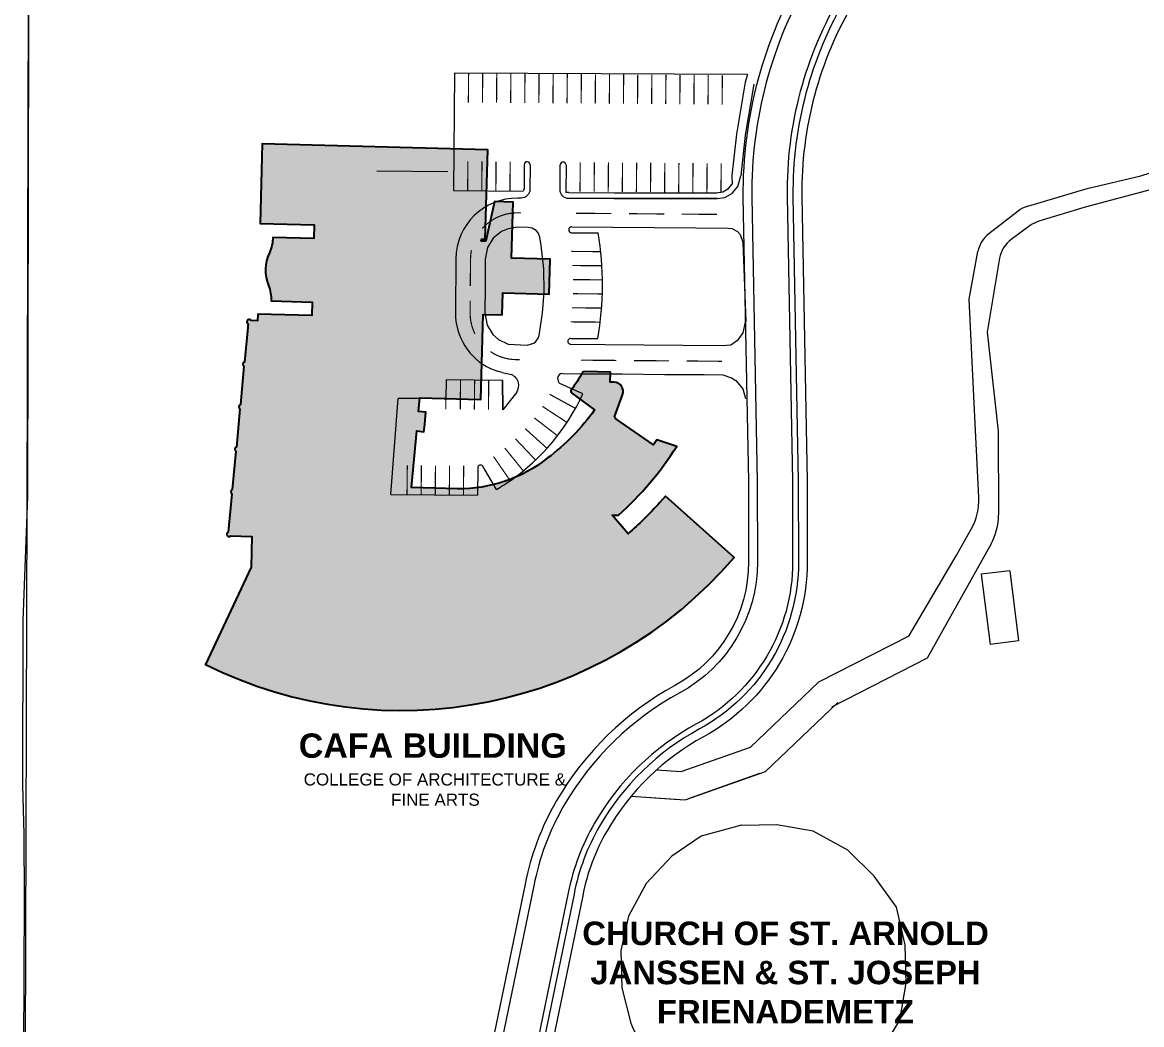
# Model space of a CAD drawing. Header units: millimetres. Extents: x -616979 to 2364082, y 43054 to 1637649.
# Drawn here: x 1076194 to 1260262, y 476108 to 640946 of the extents above; entities that cross this region are included whole.
import ezdxf

# ---------------------------------------------------------------- set-up
doc = ezdxf.new("R2010")
doc.units = ezdxf.units.MM
doc.styles.get("Standard").update_dxf_attribs({"font": 'arial.ttf'})

msp = doc.modelspace()

# ---------------------------------------------------------------- hatches: boundary and pattern name
h = msp.add_hatch(color=1)
h.dxf.hatch_style = 1
h.paths.add_polyline_path([(1193229.684, 552908.862), (1181964.773, 563049.349), (1180977.121, 561918.201, -0.0318336951), (1175803.883, 556832.488), (1173166.929, 559899.469), (1174210.994, 559889.048, 0.0693686182), (1183808.838, 571186.298), (1180562.203, 572287.691), (1179986.833, 571438.134), (1173795.936, 575720.854, 0.3503211139), (1173584.238, 576067.334), (1174902.292, 579696.059, 0.5117747882), (1173486.061, 581776.695), (1172877.891, 581797.665), (1172921.723, 583413.838), (1168643.35, 583529.871, 0.2741744935), (1168286.531, 583331.178, -0.023827028), (1166478.54, 580509.803, 0.4091339546), (1166567.507, 579955.596), (1170310.245, 577198.446, -0.0723894408), (1162526.444, 569244.853, -0.1708020717), (1147766.026, 564231.556), (1140163.527, 564437.744), (1141044.481, 573740.451), (1142240.32, 573627.206), (1142357.203, 574818.616), (1142552.666, 576811.021), (1141346.361, 576928.248), (1141559.131, 579175.049), (1151613.646, 578902.36), (1151993.575, 592911.002), (1155095.489, 592826.875), (1155193.411, 596437.436), (1162848.133, 596229.832), (1163005.08, 602016.735), (1156651.167, 602189.06), (1156900.456, 611381.084), (1153858.085, 611463.595), (1152421.978, 605015.758), (1151671.541, 605036.111), (1151678.325, 605286.265), (1152328.727, 605268.625), (1152727.652, 619977.7), (1115654.781, 620983.154), (1115299.276, 607875.068), (1124204.77, 607633.542), (1124144.389, 605407.168), (1117395.506, 605590.205, -0.1094293298), (1116752.833, 602917.126, 0.204164034), (1116615.074, 597837.738, -0.1094293298), (1117111.916, 595133.754), (1123860.799, 594950.718), (1123800.417, 592724.344), (1114894.924, 592965.87), (1114865.072, 591865.191), (1113806.633, 591893.897, 1.307166169), (1113301.879, 591374.04), (1112704.589, 585067.524, 0.6546536699), (1112639.713, 584382.526), (1112042.423, 578076.01, 0.6546536707), (1111977.547, 577391.011), (1111380.257, 571084.495, 0.6546536707), (1111315.381, 570399.497), (1110718.091, 564092.981, 0.654653671), (1110653.215, 563407.983), (1110055.925, 557101.466, 1.2853467183), (1110445.863, 556487.071), (1113953.069, 556391.952), (1113816.399, 551352.723), (1106296.991, 535356.693, 0.3433834497)])

# ---------------------------------------------------------------- linework, layer by layer
at = {"lineweight": 5}
for p, q in [((1076955.367, 561555.23), (1077578.828, 754760.571)), ((1076987.449, 561559.839), (1077618.837, 754765.155)), ((1077215.887, 639531.567), (1077052.333, 562918.118)), ((1195452.553, 632370.05), (1147259.44, 632605.836)), ((1195452.553, 632370.05), (1195054.55, 631114.508)), ((1195054.55, 631114.508), (1193623.306, 622569.267)), ((1196473.04, 630776.548), (1195066.116, 622376.512)), ((1193623.306, 622569.267), (1192896.741, 615745.838)), ((1195066.116, 622376.512), (1194354.34, 615691.969)), ((1260107.814, 615705.311), (1269155.298, 618643.141)), ((1158731.96, 617540.302, 27048.899), (1158700.507, 613599.216, 27048.899)), ((1158731.96, 617540.302, 27048.899), (1158700.507, 613599.216, 27048.899)), ((1165617.386, 617485.351, 27048.899), (1165581.152, 612945.144, 27048.899)), ((1134482.385, 616514.178), (1146146.852, 616421.087)), ((1192896.741, 615745.838), (1192936.288, 614354.317)), ((1193860.3, 613959.053), (1194354.34, 615691.969)), ((1251281.421, 613596.989), (1260107.814, 615705.311)), ((1158623.878, 613295.625), (1158526.29, 613194.66)), ((1158700.507, 613599.216), (1158623.878, 613295.625)), ((1190368.728, 612925.716), (1191391.629, 613089.88)), ((1191391.629, 613089.88), (1192345.312, 613630.42)), ((1192345.312, 613630.42), (1192936.288, 614354.317)), ((1192993.285, 612897.031), (1193860.3, 613959.053)), ((1193860.3, 613959.053), (1193850.233, 613941.114)), ((1193850.233, 613941.114), (1193852.533, 613949.539)), ((1241525.8, 610705.343), (1251281.421, 613596.989)), ((1261908.408, 613433.112), (1250966.062, 610581.478)), ((1158205.015, 612037.949), (1157658.068, 612042.314)), ((1158944.633, 612237.465), (1158937.238, 612229.815)), ((1166057.063, 612941.32), (1166069.281, 612941.312)), ((1166069.281, 612941.312), (1173529.532, 612936.524)), ((1173528.912, 611970.492), (1179952.356, 611966.37)), ((1173529.532, 612936.524), (1179952.976, 612932.402)), ((1179952.356, 611966.37), (1186734.184, 611962.017)), ((1179952.976, 612932.402), (1186734.804, 612928.049)), ((1186734.184, 611962.017), (1190456.395, 611959.628)), ((1186734.804, 612928.049), (1190380.155, 612925.709)), ((1190456.395, 611959.628), (1191727.342, 612163.6)), ((1191727.342, 612163.6), (1192977.639, 612872.259)), ((1192978.195, 612879.752), (1192980.025, 612880.789)), ((1192980.025, 612880.789), (1192993.285, 612897.031)), ((1239946.495, 609897.463), (1235144.04, 606189.316)), ((1250966.062, 610581.478), (1243369.082, 608230.87)), ((1241950.38, 607518.881), (1238832.293, 605244.491)), ((1154977.36, 606545.388), (1153639.408, 605456.518)), ((1156065.198, 607013.623), (1154977.36, 606545.388)), ((1157630.428, 607238.494), (1156065.198, 607013.623)), ((1159348.663, 607224.781), (1157630.428, 607238.494)), ((1160036.034, 607098.861), (1159348.663, 607224.781)), ((1160683.601, 606704.197), (1160036.034, 607098.861)), ((1161013.292, 606310.35), (1160683.601, 606704.197)), ((1161283.784, 605621.407), (1161013.292, 606310.35)), ((1161513.301, 604273.45), (1161283.784, 605621.407)), ((1166522.906, 606354.175), (1166534.338, 606354.084)), ((1166542.047, 607320.085), (1166530.616, 607320.176)), ((1166534.338, 606354.084), (1170903.083, 606319.218)), ((1166542.047, 607320.085), (1173278.569, 607266.322)), ((1173278.569, 607266.322), (1180156.373, 607211.432)), ((1180156.373, 607211.432), (1186925.56, 607157.409)), ((1186925.56, 607157.409), (1192265.555, 607114.791)), ((1192265.555, 607114.791), (1192861.409, 607035.394)), ((1192861.409, 607035.394), (1193821.747, 606530.199)), ((1193821.747, 606530.199), (1194254.289, 606045.524)), ((1194254.289, 606045.524), (1194678.632, 604773.784)), ((1152695.798, 603931.528), (1152311.376, 602025.982)), ((1153639.408, 605456.518), (1152695.798, 603931.528)), ((1161925.032, 600432.16), (1161513.301, 604273.45)), ((1194678.807, 604773.259), (1195148.376, 591673.917)), ((1152311.376, 602025.982), (1152275.981, 597591.009)), ((1231875.627, 595403.907), (1233348.652, 603256.698)), ((1236915.211, 602141.74), (1234879.25, 590012.553)), ((1161984.396, 596562.626), (1161925.032, 600432.16)), ((1152275.981, 597591.009), (1152240.531, 593149.124)), ((1161737.001, 593102.614), (1161984.396, 596562.626)), ((1232833.015, 576073.095), (1231875.627, 595403.907)), ((1152240.531, 593149.124), (1152615.284, 591155.52)), ((1161453.871, 591309.141), (1161737.001, 593102.614)), ((1152615.284, 591155.52), (1153576.779, 589603.861)), ((1161158.326, 589437.029), (1161453.871, 591309.141)), ((1194714.591, 589905.324), (1195141.591, 591653.512)), ((1195066.669, 591341.364), (1195066.673, 591339.416)), ((1195148.376, 591673.917), (1195141.591, 591653.512)), ((1153576.779, 589603.861), (1154497.382, 588789.794)), ((1161007.083, 588983.136), (1161158.326, 589437.029)), ((1193936.952, 588761.42), (1194714.591, 589905.324)), ((1234879.25, 590012.553), (1236684.024, 573706.541)), ((1154497.382, 588789.794), (1156108.446, 588037.405)), ((1156108.446, 588037.405), (1159206.431, 587838.35)), ((1159206.431, 587838.35), (1160301.24, 588164.711)), ((1160301.24, 588164.711), (1160630.245, 588438.885)), ((1160630.245, 588438.885), (1161007.083, 588983.136)), ((1166402.745, 587999.94), (1166376.427, 588000.15)), ((1166384.136, 588966.151), (1166410.455, 588965.941)), ((1166402.751, 588000.657), (1166402.745, 587999.94)), ((1166402.745, 587999.94), (1171963.903, 587955.557)), ((1166410.455, 588965.941), (1166410.449, 588965.223)), ((1166410.455, 588965.941), (1170825.108, 588930.709)), ((1171963.903, 587955.557), (1178381.776, 587904.338)), ((1178381.776, 587904.338), (1184813.772, 587853.005)), ((1184813.772, 587853.005), (1191269.595, 587801.482)), ((1191269.595, 587801.482), (1192721.915, 587934.021)), ((1192721.915, 587934.021), (1193617.228, 588543.699)), ((1193617.228, 588543.699), (1193633.141, 588554.535)), ((1193633.141, 588554.535), (1193936.952, 588761.42)), ((1153200.153, 584012.822), (1154354.18, 583556.506)), ((1155110.616, 583376.947), (1154354.18, 583556.506)), ((1145873.278, 582142.058), (1145848.881, 579085.135)), ((1155146.891, 582068.048), (1145873.278, 582142.058)), ((1155110.616, 583376.947), (1156648.136, 583011.979)), ((1155222.342, 577237.131), (1155146.891, 582068.048)), ((1155146.891, 582068.048), (1155222.577, 577266.609)), ((1165026.138, 583193.486), (1165009.478, 583180.745)), ((1165026.138, 583193.486), (1168016.913, 583169.617)), ((1165026.182, 583180.611), (1165026.138, 583193.486)), ((1168016.913, 583169.617), (1174844.282, 583115.129)), ((1174844.282, 583115.129), (1181811.94, 583059.522)), ((1181811.94, 583059.522), (1188317.114, 583007.606)), ((1188317.114, 583007.606), (1191367.968, 582983.257)), ((1191367.968, 582983.257), (1192813.498, 582470.92)), ((1192813.498, 582470.92), (1193546.847, 582045.677)), ((1193546.847, 582045.677), (1194699.788, 580691.151)), ((1157493.347, 580154.282), (1155222.342, 577237.131)), ((1168352.764, 579860.013), (1164594.413, 581560.294)), ((1194699.788, 580691.151), (1195092.478, 579073.148)), ((1136811.021, 563279.646), (1138002.459, 579073.438)), ((1145848.881, 579085.135), (1138002.459, 579073.438)), ((1233484.157, 562822.836), (1232833.015, 576073.095)), ((1236684.024, 573706.541), (1236720.791, 559908.372)), ((1151083.376, 567716.643, 27048.899), (1151047.058, 563166.031, 27048.899)), ((1154145.934, 564128.858, 27048.899), (1151925.762, 567947.856, 27048.899)), ((1136811.021, 563279.646), (1151047.058, 563166.031)), ((1077052.333, 562918.118), (1076269.721, 542599.9)), ((1076570.388, 429859.6), (1076955.367, 561555.23)), ((1076578.315, 429859.574), (1076987.449, 561559.839)), ((1229763.534, 553217.138), (1232239.399, 557584.657)), ((1235494.874, 555172.725), (1225009.426, 536395.672)), ((1221951.899, 539985.654), (1229763.534, 553217.138)), ((1238570.635, 550766.81), (1233876.52, 550172.118)), ((1238570.635, 550766.81), (1240030.963, 539239.92)), ((1233876.52, 550172.118), (1235336.847, 538645.228)), ((1076269.721, 542599.9), (1076194.14, 515562.561)), ((1221951.899, 539985.654), (1207146.573, 532410.015)), ((1240030.963, 539239.92), (1235336.847, 538645.228)), ((1225009.426, 536395.672), (1209236.773, 528325.067)), ((1195933.231, 521761.49), (1207146.573, 532410.015)), ((1198386.916, 517763.572), (1210306.357, 529082.63)), ((1184544.276, 517715.423), (1195933.231, 521761.49)), ((1180488.11, 517997.892), (1184544.276, 517715.423)), ((1185179.376, 513071.429), (1198386.916, 517763.572)), ((1186080.394, 513391.527), (1197469.348, 517437.595)), ((1076194.14, 515562.561), (1076439.545, 507454.215)), ((1176327.88, 513687.842), (1184225.497, 513137.857)), ((1176327.88, 513687.842), (1185179.376, 513071.429)), ((1194466.503, 508919.506), (1187818.302, 507094.082)), ((1194482.388, 508833.482), (1194466.503, 508919.506)), ((1200291.97, 508990.691), (1194482.388, 508833.482)), ((1206247.559, 507928.38), (1200291.97, 508990.691)), ((1076439.545, 507454.215), (1076498.669, 496823.93)), ((1187818.302, 507094.082), (1183017.654, 503823.1)), ((1211953.239, 504823.813), (1206247.559, 507928.38)), ((1216301.034, 500536.617), (1211953.239, 504823.813)), ((1183017.654, 503823.1), (1178798.687, 499334.943)), ((1178798.687, 499334.943), (1175874.934, 493942.541)), ((1219971.404, 495435.452), (1216301.034, 500536.617)), ((1076498.669, 496823.93), (1076243.087, 436000.701)), ((1221333.203, 489441.498), (1219971.404, 495435.452)), ((1175874.934, 493942.541), (1174597.694, 488281.394)), ((1174597.694, 488281.394), (1174769.573, 482133.881)), ((1221379.47, 489202.698), (1221333.203, 489441.498)), ((1221561.766, 482910.655), (1221379.47, 489202.698)), ((1220496.765, 476858.018), (1221561.766, 482910.655)), ((1174769.573, 482133.881), (1176243.437, 476332.026)), ((1217386.989, 471762.142), (1220496.765, 476858.018))]:
    msp.add_line(p, q, dxfattribs=at)
for points in [[(1215675.622, 669456.688, 0.0137250688), (1210095.66, 659176.629, -0.0164196534), (1204663.502, 649296.218, 0.1375758028), (1194705.669, 612175.297), (1195589.45, 565409.977), (1195617.813, 552205.898, -0.2752092222), (1183609.866, 531943.334, 0.1374910895), (1163998.656, 512851.848, 0.0833691613), (1158873.018, 499201.457), (1149369.567, 453179.167), (1147043.763, 444824.036), (1132824.866, 409671.44, -0.0329045562), (1126348.771, 396270.278, -0.1042702697), (1110744.001, 378611.683, 0.079954007), (1099208.784, 366762.038, 0.1298029572), (1093706.354, 351883.392)], [(1215697.721, 666573.394, 0.010790091), (1211387.686, 658520.574, -0.0164196534), (1205909.689, 648556.787, 0.1375559319), (1196154.562, 612197.183), (1197038.469, 565425.224), (1197066.858, 552209.01, -0.2752092222), (1184302.925, 530670.773, 0.1374910895), (1165252.147, 512124.868, 0.083414972), (1160293.72, 498916.133), (1150778.728, 452837.957), (1148417.779, 444356.572), (1134168.183, 409128.081, -0.0329045562), (1127609.193, 395555.383, -0.1042702697), (1111608.523, 377448.781, 0.079954007), (1100394.511, 365929.096, 0.1298029572), (1095148.722, 351744.411)], [(1210894.438, 645599.063, 0.137469803), (1201950.147, 612284.135), (1202834.544, 565486.212), (1202863.037, 552221.461, -0.2752092222), (1187075.16, 525580.532, 0.1374910895), (1170266.112, 509216.947, 0.0836245399), (1165976.814, 497776.232), (1156415.373, 451473.116), (1153913.844, 442486.715), (1139541.452, 406954.643, -0.0329045562), (1132650.885, 392695.804, -0.1042702697), (1115066.609, 372797.169, 0.079954007), (1105137.417, 362597.326, 0.1298029572), (1100918.193, 351188.487)], [(1211725.23, 645106.109, 0.1374543032), (1202916.079, 612298.529), (1203800.557, 565496.377), (1203829.067, 552223.536, -0.2752092222), (1187537.199, 524732.158, 0.1374910895), (1171101.773, 508732.293, 0.0836643319), (1166924.046, 497586.49), (1157354.814, 451245.642), (1154829.855, 442175.072), (1140436.997, 406592.404, -0.0329045562), (1133491.167, 392219.207, -0.1042702697), (1115642.957, 372021.901, 0.079954007), (1105927.902, 362042.031, 0.1298029572), (1101879.772, 351095.833)], [(1212971.417, 644366.679, 0.1374303724), (1204364.979, 612320.064), (1205249.575, 565511.624), (1205278.112, 552226.648, -0.2752092222), (1188230.258, 523459.598, 0.1374910895), (1172355.264, 508005.313, 0.0837271374), (1168344.924, 497302.021), (1158763.975, 450904.432), (1156203.871, 441707.608), (1141780.314, 406049.045, -0.0329045562), (1134751.59, 391504.312, -0.1042702697), (1116507.479, 370858.998, 0.079954007), (1107113.628, 361209.089, 0.1298029572), (1103322.14, 350956.852)]]:
    msp.add_lwpolyline(points, format="xyb", dxfattribs=at)
at = {"lineweight": 5, "elevation": 27048.899}
for points in [[(1147259.44, 632605.836), (1147105.251, 613285.809), (1158526.29, 613194.66)], [(1166069.281, 612941.249), (1165581.152, 612945.144)]]:
    msp.add_lwpolyline(points, dxfattribs=at)
at = {"lineweight": 5, "const_width": 193.206, "elevation": 27048.899}
for points in [[(1149539.296, 627757.327), (1149577.844, 632587.333)], [(1151857.7, 627738.824), (1151896.247, 632568.831)], [(1154176.103, 627720.321), (1154214.65, 632550.328)], [(1156494.506, 627701.819), (1156533.053, 632531.825)], [(1158812.909, 627683.316), (1158851.457, 632513.323)], [(1161131.312, 627664.813), (1161169.86, 632494.82)], [(1163449.716, 627646.31), (1163488.263, 632476.317)], [(1165768.119, 627627.808), (1165806.666, 632457.814)], [(1168086.522, 627609.305), (1168125.069, 632439.312)], [(1170404.925, 627590.802), (1170443.473, 632420.809)], [(1172723.328, 627572.3), (1172761.876, 632402.306)], [(1175041.732, 627553.797), (1175080.279, 632383.804)], [(1177360.135, 627535.294), (1177398.682, 632365.301)], [(1179678.538, 627516.792), (1179717.085, 632346.798)], [(1181996.941, 627498.289), (1182035.489, 632328.295)], [(1184315.344, 627479.786), (1184353.892, 632309.793)], [(1186633.748, 627461.283), (1186672.295, 632291.29)], [(1188952.151, 627442.781), (1188990.698, 632272.787)], [(1191270.554, 627424.278), (1191309.101, 632254.285)], [(1149423.655, 613267.307), (1149462.202, 618097.313)], [(1151742.058, 613248.804), (1151780.605, 618078.811)], [(1154060.461, 613230.301), (1154099.008, 618060.308)], [(1156378.864, 613211.798), (1156417.411, 618041.805)], [(1167901.097, 613119.842), (1167939.644, 617949.849)], [(1170219.5, 613101.339), (1170258.048, 617931.346)], [(1172537.903, 613082.837), (1172576.451, 617912.843)], [(1174856.307, 613064.334), (1174894.854, 617894.34)], [(1177174.71, 613045.831), (1177213.257, 617875.838)], [(1179493.113, 613027.328), (1179531.66, 617857.335)], [(1181811.516, 613008.826), (1181850.064, 617838.832)], [(1184129.92, 612990.323), (1184168.467, 617820.33)], [(1186448.323, 612971.82), (1186486.87, 617801.827)], [(1188766.726, 612953.318), (1188805.273, 617783.324)], [(1191085.96, 613038.983), (1191123.676, 617764.822)], [(1173047.668, 609504.336), (1167251.66, 609550.592)], [(1181741.68, 609434.95), (1175945.672, 609481.207)], [(1190435.692, 609365.565), (1184639.684, 609411.822)], [(1166454.246, 603277.548), (1171317.779, 603238.733)], [(1166665.202, 600957.313), (1171507.198, 600918.67)], [(1166761.01, 598637.998), (1171592.344, 598599.44)], [(1166742.507, 596319.595), (1171573.841, 596281.037)], [(1166609.694, 594002.104), (1171451.69, 593963.461)], [(1166609.694, 594002.104), (1171451.69, 593963.461)], [(1166361.732, 591685.532), (1171225.265, 591646.717)], [(1168064.861, 585392.531), (1173860.869, 585346.274)], [(1176758.873, 585323.146), (1182554.881, 585276.889)], [(1185452.885, 585253.761), (1191248.893, 585207.504)], [(1148248.68, 582123.101), (1148210.133, 577293.094)], [(1150567.083, 582104.598), (1150528.536, 577274.591)], [(1152885.486, 582086.095), (1152846.939, 577256.089)], [(1152885.486, 582086.095), (1152846.939, 577256.089)], [(1167149.191, 577452.329), (1162915.589, 579777.638)], [(1145848.881, 579085.135), (1145834.73, 577312.052)], [(1165763.008, 575144.943), (1161721.931, 577790.723)], [(1164202.519, 572951.679), (1160378.177, 575902.079)], [(1160597.006, 568959.312), (1157273.43, 572464.208)], [(1162477.072, 570885.677), (1158892.376, 574123.022)], [(1158573.581, 567184.126), (1155531.036, 570935.575)], [(1156418.922, 565570.753), (1153675.635, 569546.281)], [(1139493.589, 568088.551), (1139455.042, 563258.545)], [(1141811.993, 568070.049), (1141773.445, 563240.042)], [(1144130.396, 568051.546), (1144091.849, 563221.539)], [(1146448.799, 568033.043), (1146410.252, 563203.037)], [(1148767.202, 568014.541), (1148728.655, 563184.534)]]:
    msp.add_lwpolyline(points, dxfattribs=at)
at = {"color": 7}
msp.add_lwpolyline([(1151671.541, 605036.111), (1152421.978, 605015.758), (1151671.541, 605036.111), (1151678.325, 605286.265), (1152328.727, 605268.625), (1152727.652, 619977.7), (1115654.781, 620983.154), (1115299.276, 607875.068), (1124204.77, 607633.542), (1124144.389, 605407.168), (1117395.506, 605590.205, -0.1032944033), (1116818.776, 603056.545, 0.2165887739), (1116673.364, 597694.949, -0.1032944033), (1117111.916, 595133.754), (1123860.799, 594950.718), (1123800.417, 592724.344), (1114894.924, 592965.87), (1114865.072, 591865.191), (1113806.633, 591893.897, 1.307166169), (1113301.879, 591374.04), (1112704.589, 585067.524, 0.6546536699), (1112639.713, 584382.526), (1112042.423, 578076.01, 0.6546536707), (1111977.547, 577391.011), (1111380.257, 571084.495, 0.6546536707), (1111315.381, 570399.497), (1110718.091, 564092.981, 0.654653671), (1110653.215, 563407.983), (1110055.925, 557101.466, 1.2853467183), (1110445.863, 556487.071), (1113953.069, 556391.952), (1113816.399, 551352.723), (1106296.991, 535356.693, 0.3433834497), (1193229.684, 552908.862), (1181964.773, 563049.349), (1180977.121, 561918.201, -0.0318336951), (1175803.883, 556832.488), (1173166.929, 559899.469), (1174210.994, 559889.048, 0.0693686182), (1183808.838, 571186.298), (1180562.203, 572287.691), (1179986.833, 571438.134), (1173795.936, 575720.854, 0.3503211139), (1173584.238, 576067.334), (1174902.292, 579696.059, 0.5117747882), (1173486.061, 581776.695), (1173486.182, 581781.168), (1172877.891, 581797.665), (1172921.723, 583413.838), (1168643.35, 583529.871, 0.2769763556), (1168284.45, 583327.564, -0.0237973726), (1166478.54, 580509.803, 0.4091339546), (1166567.507, 579955.596), (1170310.245, 577198.446, -0.0723894408), (1162526.444, 569244.853, -0.1708020717), (1147766.026, 564231.556), (1140163.527, 564437.744), (1141044.481, 573740.451), (1142240.32, 573627.206), (1142357.203, 574818.616), (1142552.666, 576811.021), (1141346.361, 576928.248), (1141559.131, 579175.049), (1151613.646, 578902.36), (1151993.575, 592911.002), (1155095.489, 592826.875), (1155193.411, 596437.436), (1162848.133, 596229.832), (1163005.08, 602016.735), (1156651.167, 602189.06), (1156900.456, 611381.084), (1153858.085, 611463.595), (1152421.978, 605015.758)], format="xyb", dxfattribs=at)
at = {"lineweight": 5, "elevation": 27048.899}
for points in [[(1159697.961, 617532.592), (1159665.582, 613475.387, -0.4142135624), (1158205.015, 612037.949), (1157658.068, 612042.314, 0.4129318316), (1147481.417, 602070.572), (1147410.63, 593200.818, 0.2931124242), (1153200.153, 584012.822, 0.2931124242)], [(1190456.395, 611959.628), (1166056.443, 611975.288, -0.4142135624), (1164619.005, 613435.854), (1164651.385, 617493.06)]]:
    msp.add_lwpolyline(points, format="xyb", dxfattribs=at)
at = {"lineweight": 5, "const_width": 193.206, "elevation": 27048.899}
for points in [[(1158185.742, 609622.946), (1157638.795, 609627.311, 0.2162626873), (1151837.108, 607050.447, 0.2162626873)], [(1150050.133, 603478.237, 0.0469942663), (1149896.376, 602045.652), (1149861.004, 597613.598)], [(1149841.709, 595195.898), (1149825.633, 593181.544, 0.1175655247), (1150620.342, 589726.408, 0.1175655247)], [(1153163.874, 586804.803, 0.1499360305), (1157446.058, 585477.277), (1157952.763, 585473.233)]]:
    msp.add_lwpolyline(points, format="xyb", dxfattribs=at)
at = {"lineweight": 5}
for centre, radius, start, end in [((1159214.961, 617536.447, 27048.899), 483.016, 359.54274383, 179.54274383), ((1165134.386, 617489.205, 27048.899), 483.016, 359.54274383, 179.54274383), ((1242898.468, 606074.336), 4830.16, 106.51025181, 127.67301486), ((1244796.817, 603616.542), 4830.16, 107.19277019, 126.10769205), ((1166526.761, 606837.176), 483.016, 94.12235284, 264.96313482), ((1166526.761, 606837.176), 483.016, 264.96313482, 269.54274382), ((1166526.761, 606837.176), 483.016, 89.54274382, 94.12235284), ((1119673.463, 597854.518, 27048.899), 51924.225, 350.10389305, 9.38224519), ((1238096.014, 602366.189), 4830.16, 127.67301486, 169.37592393), ((1241678.73, 601342.153), 4830.16, 126.10769205, 170.47136829), ((1166380.281, 588483.15), 483.016, 86.41917199, 272.66631566), ((1155891.34, 581234.303), 1932.064, 13.03580967, 66.9394819), ((1155891.34, 581234.303), 1932.064, 326.01341962, 13.03580967), ((1165268.664, 582373.826), 1056.621, 176.48252039, 230.34826448), ((1165003.168, 582390.146), 790.624, 89.54274382, 176.48252039), ((1136667.258, 594194.56), 34777.156, 304.60735202, 335.65796802), ((1151546.664, 567678.883, 27048.899), 464.825, 35.35599546, 183.74504106), ((1136667.258, 594194.56), 34777.156, 300.17154973, 304.60735202), ((1223835.479, 562348.683), 9660.321, 330.45190716, 2.81335657), ((1227060.505, 559882.63), 9660.321, 330.82021271, 0.15267526), ((1198016.206, 485683.567), 23696.092, 203.24382769, 279.65296381)]:
    msp.add_arc(centre, radius, start, end, dxfattribs=at)

# ---------------------------------------------------------------- texts
at = {"lineweight": 5, "attachment_point": 1}
for s, insert, char_height, width in [('\\pi19645;{\\fArial|b1|i0|c0|p34;\\C7;CAFA BUILDING}', (1102005.593, 523995.767), 4000, 82766.97422), ('\\pi494.44;{\\C7;COLLEGE OF ARCHITECTURE & \\P\\pi14863;FINE ARTS}', (1121959.829, 517434.59), 2000, 43943.86575), ('\\pi8208.9;{\\fArial|b1|i0|c0|p34;\\C7;CHURCH OF ST. ARNOLD \\P\\pi9538.7;JANSSEN & ST. JOSEPH \\P\\pi20491;FRIENADEMETZ}', (1160064.575, 493053.803), 3864.12839, 82766.97422)]:
    msp.add_mtext(s, dxfattribs=dict(at, insert=insert, char_height=char_height, width=width))

doc.saveas('drawing.dxf')
